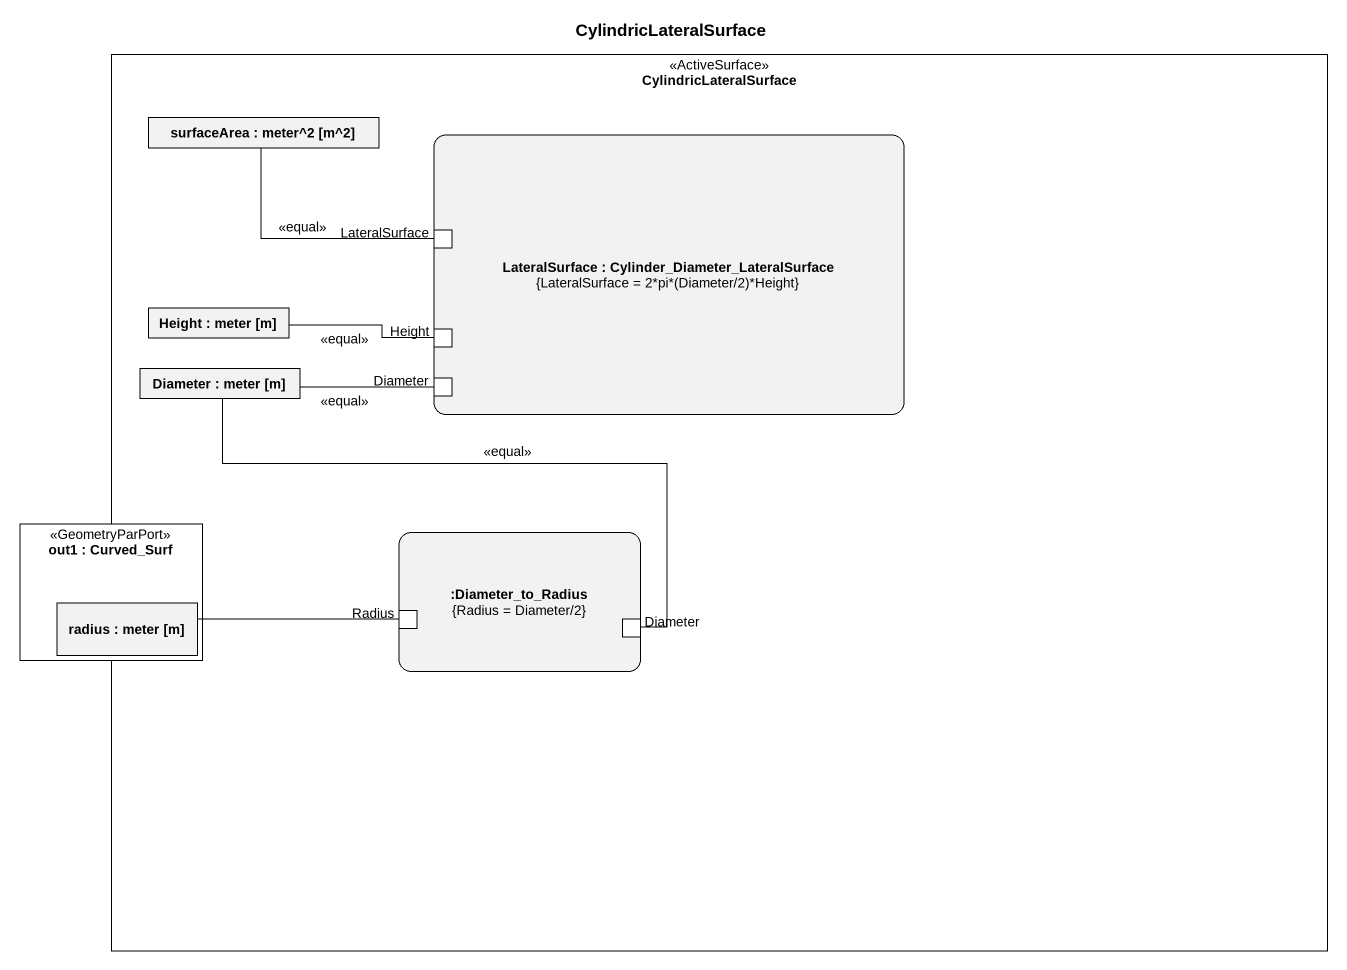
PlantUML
@startuml
title CylindricLateralSurface
rectangle CylindricLateralSurface <<ActiveSurface>> {
  rectangle "surfaceArea : meter^2 [m^2]" as surfaceArea
  rectangle "LateralSurface : Cylinder_Diameter_LateralSurface\n{LateralSurface = 2*pi*(Diameter/2)*Height}" as LateralSurface {
    port "LateralSurface" as LateralSurface_2
    port "Height" as Height_2
    port "Diameter" as Diameter_2
  }
  rectangle "Height : meter [m]" as Height
  rectangle "Diameter : meter [m]" as Diameter
  rectangle "out1 : Curved_Surf" as out1 <<GeometryParPort>> #FFFFFF {
    rectangle "radius : meter [m]" as radius
  }
  rectangle ":Diameter_to_Radius\n{Radius = Diameter/2}" as Diameter_to_Radius {
    port Radius
    port "Diameter" as Diameter_3
  }
}
surfaceArea -right- LateralSurface_2 : <<equal>>
Height -right- Height_2 : <<equal>>
Diameter -right- Diameter_2 : <<equal>>
Diameter -right- Diameter_3 : <<equal>>
radius -right- Radius
@enduml
